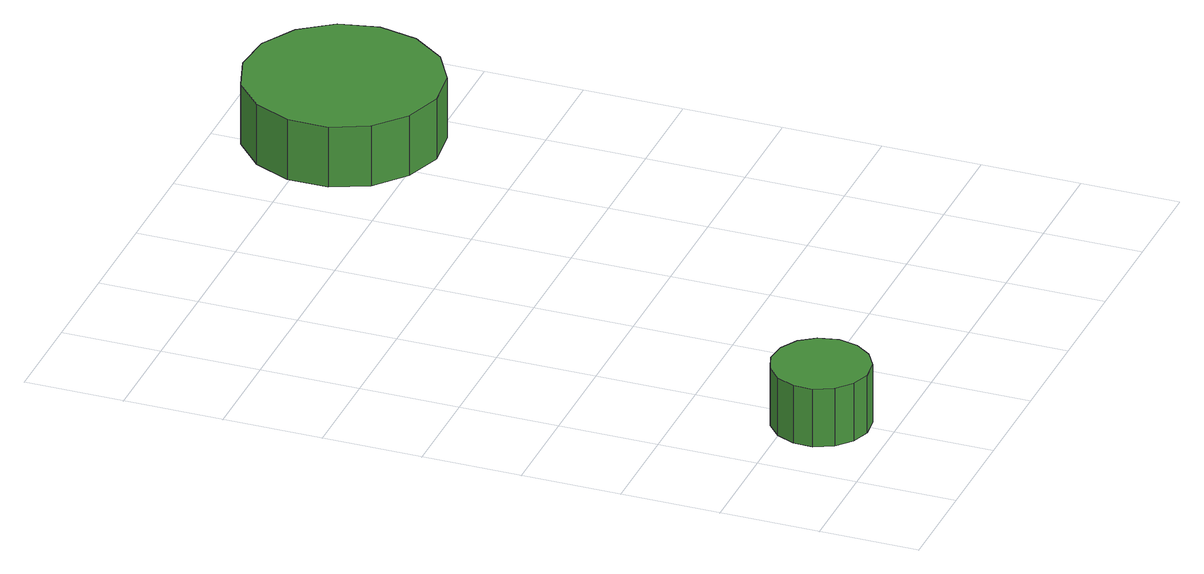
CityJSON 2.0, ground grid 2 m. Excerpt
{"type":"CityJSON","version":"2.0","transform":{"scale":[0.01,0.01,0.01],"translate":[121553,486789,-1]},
"CityObjects":{
"tree1":{"type":"SolitaryVegetationObject","attributes":{"function":"something"},"geometry":[{"type":"MultiSurface","lod":"1","boundaries":[[[0,1,2,3,4,5,6,7,8,9,10,11,12,13,14]],[[15,16,17,18,19,20,21,22,23,24,25,26,27,28,29]],[[0,29,28,1]],[[1,28,27,2]],[[2,27,26,3]],[[3,26,25,4]],[[4,25,24,5]],[[5,24,23,6]],[[6,23,22,7]],[[7,22,21,8]],[[8,21,20,9]],[[9,20,19,10]],[[10,19,18,11]],[[11,18,17,12]],[[12,17,16,13]],[[13,16,15,14]],[[14,15,29,0]]]}]},
"tree2":{"type":"SolitaryVegetationObject","attributes":{"function":"something"},"geometry":[{"type":"MultiSurface","lod":"1","boundaries":[[[30,31,32,33,34,35,36,37,38,39,40,41,42,43,44]],[[45,46,47,48,49,50,51,52,53,54,55,56,57,58,59]],[[30,59,58,31]],[[31,58,57,32]],[[32,57,56,33]],[[33,56,55,34]],[[34,55,54,35]],[[35,54,53,36]],[[36,53,52,37]],[[37,52,51,38]],[[38,51,50,39]],[[39,50,49,40]],[[40,49,48,41]],[[41,48,47,42]],[[42,47,46,43]],[[43,46,45,44]],[[44,45,59,30]]]}]}
},
"vertices":[
[289,144,194],[280,184,194],[257,216,194],[222,236,194],[181,241,194],[143,228,194],[113,201,194],[96,164,194],[96,124,194],[113,87,194],[143,60,194],[181,47,194],[222,51,194],[257,72,194],[280,104,194],[280,104,69],[257,72,69],[222,51,69],[181,47,69],[143,60,69],[113,87,69],[96,124,69],[96,164,69],[113,201,69],[143,228,69],[181,241,69],[222,236,69],[257,216,69],[280,184,69],[289,144,69],
[1077,1363,200],[1060,1443,200],[1012,1509,200],[941,1550,200],[860,1558,200],[783,1533,200],[722,1478,200],[689,1404,200],[689,1322,200],[722,1248,200],[783,1194,200],[860,1168,200],[941,1177,200],[1012,1218,200],[1060,1284,200],[1060,1284,70],[1012,1218,70],[941,1177,70],[860,1168,70],[783,1194,70],[722,1248,70],[689,1322,70],[689,1404,70],[722,1478,70],[783,1533,70],[860,1558,70],[941,1550,70],[1012,1509,70],[1060,1443,70],[1077,1363,70]
]}
